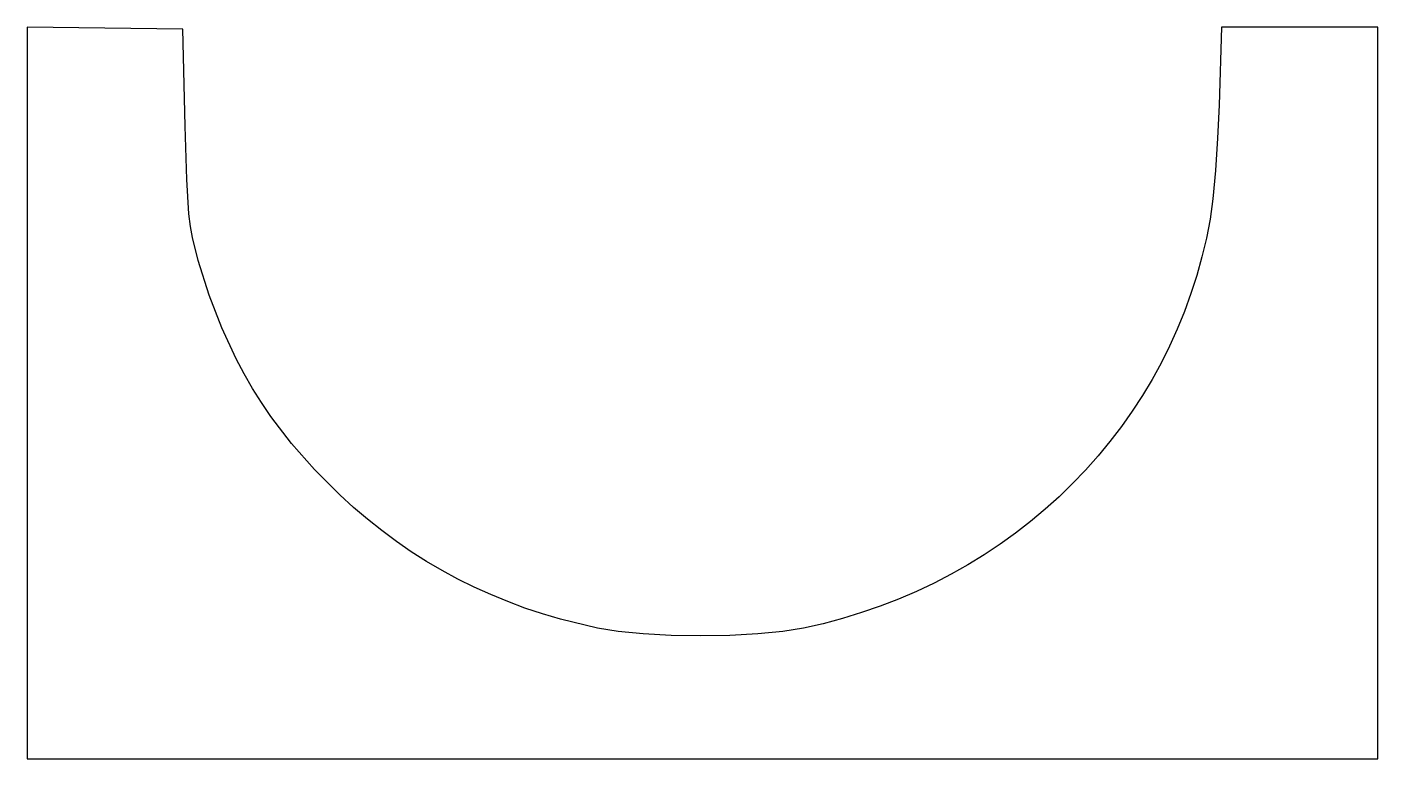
# Model space of a CAD drawing. Extents: x 15 to 349, y 20 to 201.
import ezdxf

# ---------------------------------------------------------------- set-up
doc = ezdxf.new("R2010")
doc.units = 0

msp = doc.modelspace()

# ---------------------------------------------------------------- linework, layer by layer
at = {"layer": 'Image'}
for p, q in [((34.25, 200.772), (15, 201.043)), ((15, 201.043), (15, 110.522)), ((53.5, 200.5), (34.25, 200.772)), ((54.10649, 176.4999), (53.5, 200.5)), ((310.3116, 201), (309.69921, 181.75)), ((329.6558, 201), (310.3116, 201)), ((349, 201), (329.6558, 201)), ((349, 110.5), (349, 201)), ((309.69921, 181.75), (309.335729, 173.565562)), ((54.508039, 163.302498), (54.10649, 176.4999)), ((309.335729, 173.565562), (308.799151, 165.512)), ((308.799151, 165.512), (308.16155, 158.515938)), ((55.032061, 154.870469), (54.508039, 163.302498)), ((308.16155, 158.515938), (307.495, 153.504)), ((55.407811, 151.740561), (55.032061, 154.870469)), ((55.895551, 148.960905), (55.407811, 151.740561)), ((307.495, 153.504), (306.568413, 148.798253)), ((57.3155, 143.3309), (55.895551, 148.960905)), ((306.568413, 148.798253), (305.467207, 144.160146)), ((305.467207, 144.160146), (304.194562, 139.592877)), ((60.030191, 134.711306), (57.3155, 143.3309)), ((304.194562, 139.592877), (302.753656, 135.099648)), ((63.149712, 126.598783), (60.030191, 134.711306)), ((302.753656, 135.099648), (301.147668, 130.683658)), ((301.147668, 130.683658), (299.379777, 126.348106)), ((66.709391, 118.934809), (63.149712, 126.598783)), ((299.379777, 126.348106), (297.453162, 122.096193)), ((297.453162, 122.096193), (295.371, 117.931117)), ((68.665327, 115.25274), (66.709391, 118.934809)), ((295.371, 117.931117), (293.136471, 113.85608)), ((70.74455, 111.660863), (68.665327, 115.25274)), ((293.136471, 113.85608), (290.752754, 109.87428)), ((15, 110.522), (15, 20)), ((72.951474, 108.151861), (70.74455, 111.660863)), ((349, 20), (349, 110.5)), ((75.290516, 104.718421), (72.951474, 108.151861)), ((290.752754, 109.87428), (288.223027, 105.988918)), ((80.382612, 98.048961), (75.290516, 104.718421)), ((288.223027, 105.988918), (285.550469, 102.203193)), ((285.550469, 102.203193), (282.738258, 98.520305)), ((86.056166, 91.593962), (80.382612, 98.048961)), ((282.738258, 98.520305), (279.789574, 94.943455)), ((279.789574, 94.943455), (276.707595, 91.47584)), ((92.3465, 85.2949), (86.056166, 91.593962)), ((276.707595, 91.47584), (273.4955, 88.120662)), ((273.4955, 88.120662), (270.156467, 84.881121)), ((95.718101, 82.217466), (92.3465, 85.2949)), ((270.156467, 84.881121), (266.693676, 81.760415)), ((99.168351, 79.276898), (95.718101, 82.217466)), ((266.693676, 81.760415), (263.110304, 78.761746)), ((102.697731, 76.472946), (99.168351, 79.276898)), ((263.110304, 78.761746), (259.409531, 75.888312)), ((106.306725, 73.805362), (102.697731, 76.472946)), ((109.995814, 71.273895), (106.306725, 73.805362)), ((259.409531, 75.888312), (255.594536, 73.143313)), ((113.76548, 68.878296), (109.995814, 71.273895)), ((251.668496, 70.529949), (247.634591, 68.05142)), ((255.594536, 73.143313), (251.668496, 70.529949)), ((117.616207, 66.618316), (113.76548, 68.878296)), ((247.634591, 68.05142), (243.496, 65.710927)), ((121.548475, 64.493706), (117.616207, 66.618316)), ((125.562767, 62.504216), (121.548475, 64.493706)), ((239.255901, 63.511667), (234.917473, 61.456842)), ((243.496, 65.710927), (239.255901, 63.511667)), ((129.659566, 60.649597), (125.562767, 62.504216)), ((133.839354, 58.929599), (129.659566, 60.649597)), ((234.917473, 61.456842), (230.483894, 59.549651)), ((138.102612, 57.343973), (133.839354, 58.929599)), ((142.449824, 55.892469), (138.102612, 57.343973)), ((225.958344, 57.793294), (221.344, 56.19097)), ((230.483894, 59.549651), (225.958344, 57.793294)), ((146.881471, 54.574839), (142.449824, 55.892469)), ((156, 52.3402), (146.881471, 54.574839)), ((211.86165, 53.461224), (207, 52.3402)), ((216.644043, 54.74588), (211.86165, 53.461224)), ((221.344, 56.19097), (216.644043, 54.74588)), ((161.115098, 51.514336), (156, 52.3402)), ((167.310113, 50.924433), (161.115098, 51.514336)), ((174.22507, 50.570491), (167.310113, 50.924433)), ((181.5, 50.45251), (174.22507, 50.570491)), ((188.77493, 50.570491), (181.5, 50.45251)), ((195.689887, 50.924433), (188.77493, 50.570491)), ((201.884902, 51.514336), (195.689887, 50.924433)), ((207, 52.3402), (201.884902, 51.514336)), ((15, 20), (182, 20)), ((182, 20), (349, 20))]:
    msp.add_line(p, q, dxfattribs=at)

doc.saveas('drawing.dxf')
